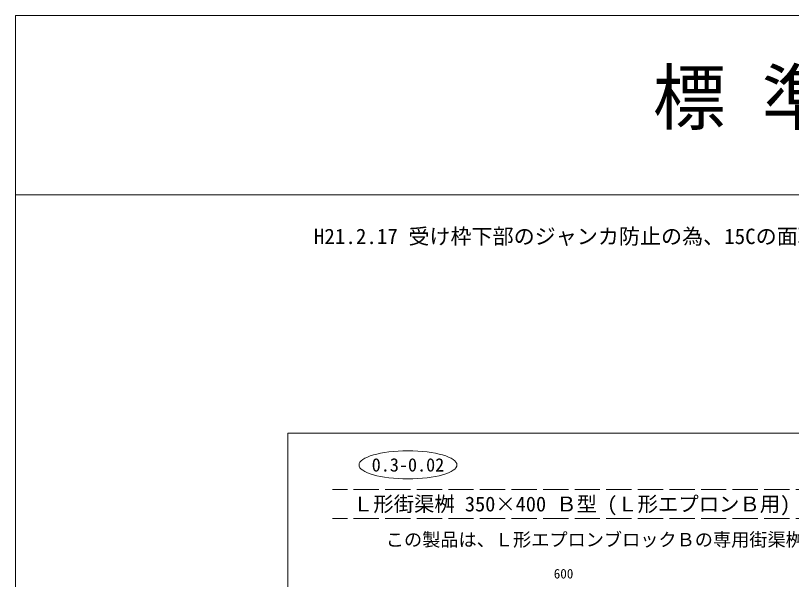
# Model space of a CAD drawing. Units: millimetres at full size; details may follow other scales. Extents: x 4207 to 15359, y -7728 to 211.
# Drawn here: x 4207 to 6972, y -1799 to 211 of the extents above; entities that cross this region are included whole.
import ezdxf
from ezdxf.enums import TextEntityAlignment as Align

# ---------------------------------------------------------------- set-up
doc = ezdxf.new("R2010")
doc.units = ezdxf.units.MM
doc.header["$LTSCALE"] = 15
doc.linetypes.add('DASHED', pattern=[7.5, 6, -1.5])
doc.layers.add('(0-0)', color=7, linetype='Continuous')
for name, color, linetype, lineweight in [('0_2', 7, 'DASHED', 9), ('寸法線', 7, 'Continuous', 9), ('枠', 5, 'Continuous', 5), ('補助線', 8, 'Continuous', 20)]:
    doc.layers.add(name, color=color, linetype=linetype, lineweight=lineweight)
doc.styles.add('ＭＳ ゴシック', font='')
doc.styles.get('ＭＳ ゴシック').set_extended_font_data('MS Gothic')

msp = doc.modelspace()

# ---------------------------------------------------------------- linework, layer by layer
at = {"layer": '0_2'}
for p, q in [((8877.1, -1478.4), (5337.1, -1478.4)), ((8877.1, -1582.4), (5337.1, -1582.4))]:
    msp.add_line(p, q, dxfattribs=at)
at = {"layer": '枠', "color": 1, "lineweight": 9}
for p, q in [((4207.39, -7728.4), (4207.39, 210.81)), ((15359.07, 210.81), (4207.39, 210.81)), ((9783.23, -428.4), (4207.39, -428.4))]:
    msp.add_line(p, q, dxfattribs=at)
at = {"layer": '枠', "lineweight": 20}
for p in [(9037.1, -1278.4), (5177.1, -6878.4)]:
    msp.add_line(p, (5177.1, -1278.4), dxfattribs=at)
at = {"layer": '補助線', "color": 1, "lineweight": 13}
msp.add_ellipse((5605.57, -1390.87), major_axis=(174.43, 0), ratio=0.286654, dxfattribs=at)

# ---------------------------------------------------------------- texts
at = {"layer": '(0-0)', "style": 'ＭＳ ゴシック'}
msp.add_text('H21.2.17 受け枠下部のジャンカ防止の為、15Cの面取りを付ける。', height=54.99, dxfattribs=at).set_placement((5270.33, -620.4), align=Align.BOTTOM_LEFT)
at = {"layer": '0_2', "style": 'ＭＳ ゴシック'}
msp.add_text('標 準 品', height=189.9, dxfattribs=at).set_placement((6995.31, -233.06), align=Align.BOTTOM_CENTER)
msp.add_text('\u3000Ｌ形街渠桝 350×400 Ｂ型 (Ｌ形エプロンＢ用)', height=53.17, dxfattribs=at).set_placement((5337.1, -1530.4), align=Align.MIDDLE_LEFT)
msp.add_text('この製品は、Ｌ形エプロンブロックＢの専用街渠桝です。', height=47.47, dxfattribs=at).set_placement((5526.69, -1695.3), align=Align.BOTTOM_LEFT)
at = {"layer": '寸法線', "style": 'ＭＳ ゴシック'}
msp.add_text('600', height=34.18, dxfattribs=at).set_placement((6159.85, -1778.76), align=Align.MIDDLE_CENTER)
at = {"layer": '補助線', "color": 1, "style": 'ＭＳ ゴシック'}
msp.add_text('0.3-0.02', height=47.47, dxfattribs=at).set_placement((5605.57, -1390.87), align=Align.MIDDLE_CENTER)

doc.saveas('drawing.dxf')
